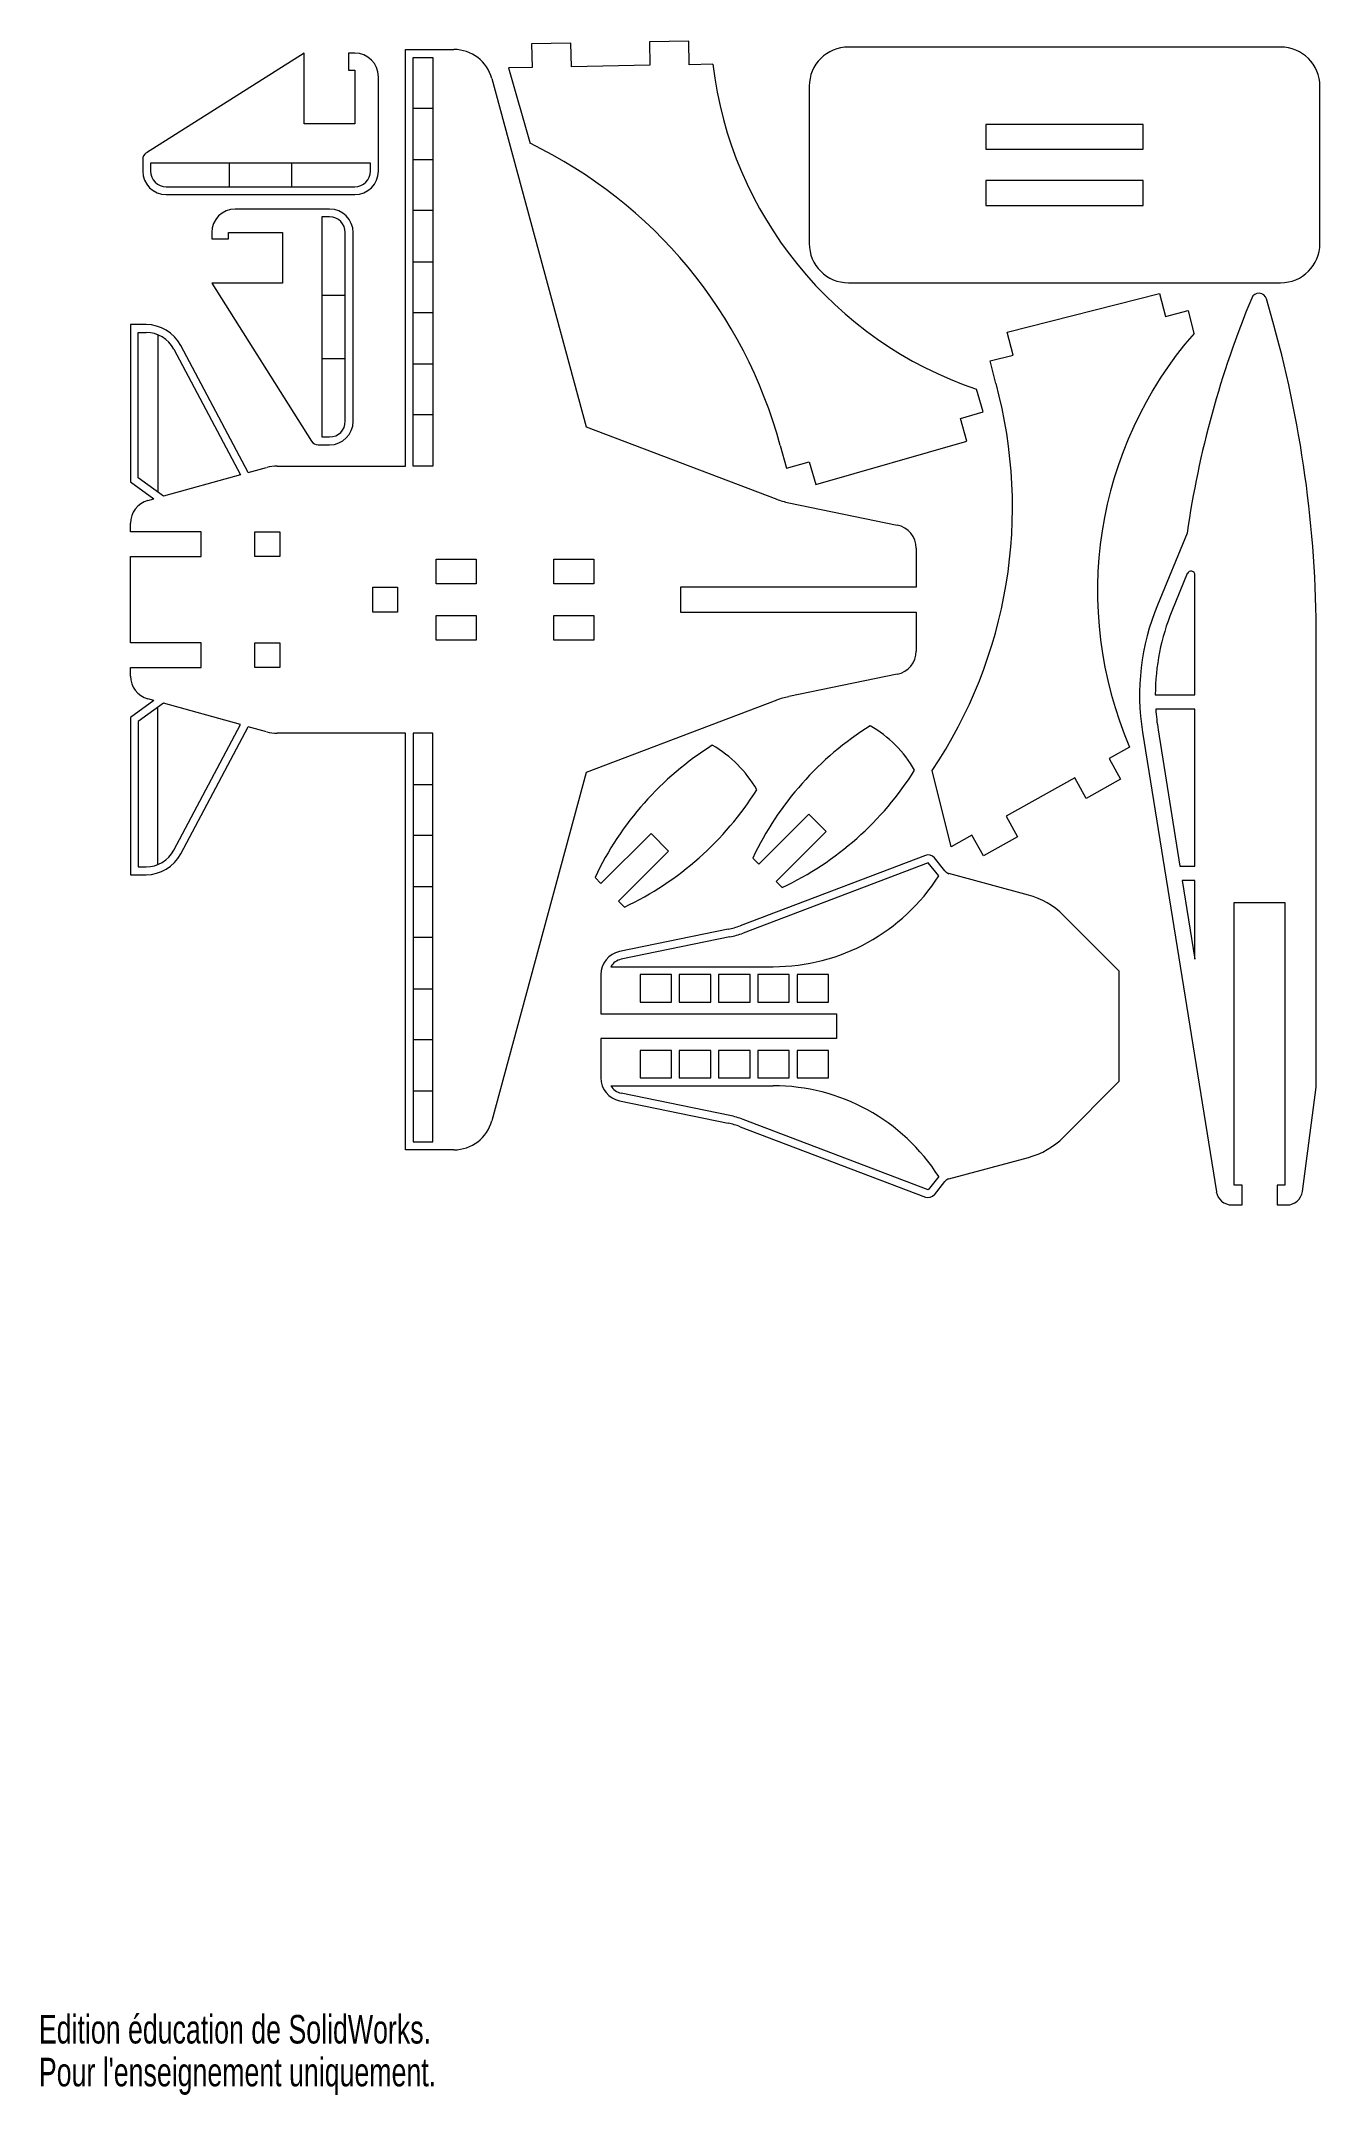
# Model space of a CAD drawing. Header units: millimetres. Extents: x 0 to 163, y 0 to 261.
import ezdxf

# ---------------------------------------------------------------- set-up
doc = ezdxf.new("R2010")
doc.units = ezdxf.units.MM
doc.styles.add('SLDTEXTSTYLE0', font='TXT', dxfattribs={"width": 0.7})

msp = doc.modelspace()

# ---------------------------------------------------------------- linework, layer by layer
at = {"color": 7, "linetype": 'Continuous', "lineweight": 15}
for p, q in [((33.76, 259.75), (13.68, 247.05)), ((33.76, 250.75), (33.76, 259.75)), ((39.41, 259.75), (39.41, 257.6)), ((40.21, 259.75), (39.41, 259.75)), ((46.65, 207.21), (46.65, 260.21)), ((46.65, 260.21), (52.82, 260.21)), ((47.65, 259.21), (50.15, 259.21)), ((47.65, 207.21), (47.65, 259.21)), ((50.15, 259.21), (50.15, 207.21)), ((67.71, 261.02), (62.71, 260.94)), ((62.71, 260.94), (62.77, 257.94)), ((67.77, 258.02), (67.71, 261.02)), ((82.71, 261.28), (77.71, 261.2)), ((77.71, 261.2), (77.76, 258.2)), ((82.76, 258.28), (82.71, 261.28)), ((158.04, 260.53), (103.04, 260.53)), ((39.41, 257.6), (40.21, 257.6)), ((40.21, 257.6), (40.21, 250.75)), ((43.21, 244.75), (43.21, 256.75)), ((57.65, 256.51), (69.65, 212.21)), ((62.77, 257.94), (59.77, 257.88)), ((59.77, 257.88), (62.52, 248.27)), ((77.76, 258.2), (67.77, 258.02)), ((85.76, 258.34), (82.76, 258.28)), ((98.04, 255.53), (98.04, 235.53)), ((163.04, 235.53), (163.04, 255.53)), ((50.15, 252.71), (47.65, 252.71)), ((40.21, 250.75), (33.76, 250.75)), ((140.54, 250.68), (120.54, 250.68)), ((120.54, 250.68), (120.54, 247.53)), ((140.54, 247.53), (140.54, 250.68)), ((13.21, 246.2), (13.21, 244.75)), ((14.21, 245.75), (14.21, 244.75)), ((42.21, 245.75), (14.21, 245.75)), ((24.21, 245.75), (24.21, 242.75)), ((32.21, 242.75), (32.21, 245.75)), ((42.21, 244.75), (42.21, 245.75)), ((47.65, 246.21), (50.15, 246.21)), ((120.54, 247.53), (140.54, 247.53)), ((140.54, 243.53), (120.54, 243.53)), ((120.54, 243.53), (120.54, 240.38)), ((140.54, 240.38), (140.54, 243.53)), ((16.21, 242.75), (40.21, 242.75)), ((16.21, 241.75), (40.21, 241.75)), ((37, 239.91), (25, 239.91)), ((37, 238.91), (36, 238.91)), ((36, 238.91), (36, 210.91)), ((50.15, 239.71), (47.65, 239.71)), ((120.54, 240.38), (140.54, 240.38)), ((22, 236.91), (22, 236.11)), ((22, 236.11), (24.15, 236.11)), ((24.15, 236.11), (24.15, 236.91)), ((24.15, 236.91), (31, 236.91)), ((31, 236.91), (31, 230.46)), ((39, 212.91), (39, 236.91)), ((40, 212.91), (40, 236.91)), ((47.65, 233.21), (50.15, 233.21)), ((22, 230.46), (34.7, 210.38)), ((31, 230.46), (22, 230.46)), ((103.04, 230.53), (158.04, 230.53)), ((39, 228.91), (36, 228.91)), ((123.24, 224.25), (142.63, 229.16)), ((142.63, 229.16), (143.37, 226.26)), ((156.84, 226.38), (156.24, 228.48)), ((11.65, 225.21), (11.65, 205.21)), ((13.64, 225.21), (11.65, 225.21)), ((50.15, 226.71), (47.65, 226.71)), ((143.37, 226.26), (146.28, 226.99)), ((146.28, 226.99), (147.01, 224.09)), ((12.65, 224.21), (13.64, 224.21)), ((12.65, 205.72), (12.65, 224.21)), ((15.15, 223.91), (15.15, 203.91)), ((26.65, 206.37), (18.06, 222.55)), ((123.98, 221.34), (123.24, 224.25)), ((17.18, 222.08), (25.66, 206.1)), ((36, 220.91), (39, 220.91)), ((47.65, 220.21), (50.15, 220.21)), ((121.07, 220.6), (123.98, 221.34)), ((121.81, 217.7), (121.07, 220.6)), ((120.16, 214.1), (119.33, 216.99)), ((50.15, 213.71), (47.65, 213.71)), ((69.65, 212.21), (93.9, 202.99)), ((117.28, 213.28), (120.16, 214.1)), ((118.1, 210.39), (117.28, 213.28)), ((35.55, 209.91), (37, 209.91)), ((36, 210.91), (37, 210.91)), ((94.34, 209.82), (95.17, 206.94)), ((98.88, 204.88), (118.1, 210.39)), ((26.65, 206.37), (28.99, 207.02)), ((30.33, 207.21), (46.65, 207.21)), ((50.15, 207.21), (47.65, 207.21)), ((95.17, 206.94), (98.05, 207.76)), ((98.05, 207.76), (98.88, 204.88)), ((11.65, 205.21), (14.65, 203.04)), ((15.88, 203.38), (12.65, 205.72)), ((25.66, 206.1), (15.88, 203.38)), ((13.85, 202.82), (14.65, 203.04)), ((95.43, 202.55), (109.25, 199.7)), ((11.65, 198.86), (11.65, 199.93)), ((20.65, 198.86), (11.65, 198.86)), ((20.65, 195.71), (20.65, 198.86)), ((27.5, 198.86), (30.65, 198.86)), ((27.5, 195.71), (27.5, 198.86)), ((30.65, 198.86), (30.65, 195.71)), ((146.13, 198.69), (142.35, 189.51)), ((111.65, 196.76), (111.65, 191.78)), ((11.65, 184.71), (11.65, 195.71)), ((11.65, 195.71), (20.65, 195.71)), ((30.65, 195.71), (27.5, 195.71)), ((50.55, 195.36), (55.65, 195.36)), ((50.55, 192.21), (50.55, 195.36)), ((55.65, 195.36), (55.65, 192.21)), ((65.55, 195.36), (70.65, 195.36)), ((65.55, 192.21), (65.55, 195.36)), ((70.65, 195.36), (70.65, 192.21)), ((146.16, 193.53), (144.2, 188.75)), ((42.5, 188.63), (42.5, 191.78)), ((42.5, 191.78), (45.65, 191.78)), ((45.65, 191.78), (45.65, 188.63)), ((55.65, 192.21), (50.55, 192.21)), ((70.65, 192.21), (65.55, 192.21)), ((111.65, 191.78), (81.65, 191.78)), ((81.65, 191.78), (81.65, 188.63)), ((147.13, 178.08), (147.13, 193.34)), ((45.65, 188.63), (42.5, 188.63)), ((50.55, 185.06), (50.55, 188.21)), ((50.55, 188.21), (55.65, 188.21)), ((55.65, 188.21), (55.65, 185.06)), ((65.55, 185.06), (65.55, 188.21)), ((65.55, 188.21), (70.65, 188.21)), ((70.65, 188.21), (70.65, 185.06)), ((81.65, 188.63), (111.65, 188.63)), ((111.65, 188.63), (111.65, 183.65)), ((20.65, 184.71), (11.65, 184.71)), ((20.65, 181.56), (20.65, 184.71)), ((27.5, 181.56), (27.5, 184.71)), ((27.5, 184.71), (30.65, 184.71)), ((30.65, 184.71), (30.65, 181.56)), ((55.65, 185.06), (50.55, 185.06)), ((70.65, 185.06), (65.55, 185.06)), ((162.58, 128.19), (162.58, 185.28)), ((11.65, 180.49), (11.65, 181.56)), ((11.65, 181.56), (20.65, 181.56)), ((30.65, 181.56), (27.5, 181.56)), ((109.25, 180.71), (95.43, 177.87)), ((142.09, 178.08), (147.13, 178.08)), ((14.65, 177.37), (11.65, 175.21)), ((11.65, 175.21), (11.65, 155.21)), ((15.88, 177.03), (12.65, 174.7)), ((14.65, 177.37), (13.85, 177.6)), ((15.15, 156.5), (15.15, 176.5)), ((25.66, 174.31), (15.88, 177.03)), ((93.9, 177.42), (69.65, 168.21)), ((147.13, 176.28), (142.15, 176.28)), ((147.13, 156.28), (147.13, 176.28)), ((12.65, 174.7), (12.65, 156.21)), ((17.18, 158.33), (25.66, 174.31)), ((18.06, 157.86), (26.65, 174.04)), ((28.99, 173.39), (26.65, 174.04)), ((46.65, 173.21), (30.33, 173.21)), ((46.65, 120.21), (46.65, 173.21)), ((50.15, 173.21), (47.65, 173.21)), ((47.65, 173.21), (47.65, 121.21)), ((50.15, 121.21), (50.15, 173.21)), ((140.47, 173.33), (149.86, 114.87)), ((142.44, 173.65), (145.23, 156.28)), ((138.82, 171.46), (136.2, 169.99)), ((136.2, 169.99), (137.66, 167.37)), ((69.65, 168.21), (57.65, 123.9)), ((116.12, 158.76), (113.67, 168.46)), ((131.83, 167.55), (123.11, 162.67)), ((133.3, 164.93), (131.83, 167.55)), ((137.66, 167.37), (133.3, 164.93)), ((47.65, 166.71), (50.15, 166.71)), ((91.63, 156.57), (97.99, 162.93)), ((97.99, 162.93), (100.22, 160.71)), ((123.11, 162.67), (124.57, 160.05)), ((50.15, 160.21), (47.65, 160.21)), ((71.54, 154.09), (77.91, 160.45)), ((77.91, 160.45), (80.13, 158.22)), ((100.22, 160.71), (93.85, 154.34)), ((118.74, 160.23), (116.12, 158.76)), ((120.21, 157.61), (118.74, 160.23)), ((124.57, 160.05), (120.21, 157.61)), ((80.13, 158.22), (73.77, 151.86)), ((112.83, 157.67), (89.26, 148.72)), ((90.87, 157.33), (91.63, 156.57)), ((115.31, 155.69), (113.97, 157.36)), ((11.65, 155.21), (13.64, 155.21)), ((12.65, 156.21), (13.64, 156.21)), ((70.78, 154.84), (71.54, 154.09)), ((113.19, 156.74), (89.62, 147.78)), ((93.85, 154.34), (94.61, 153.59)), ((114.53, 155.06), (113.19, 156.74)), ((125.93, 152.63), (115.83, 155.35)), ((145.23, 156.28), (147.13, 156.28)), ((145.52, 154.48), (147.13, 144.48)), ((147.13, 154.48), (145.52, 154.48)), ((147.13, 144.48), (147.13, 154.48)), ((47.65, 153.71), (50.15, 153.71)), ((73.77, 151.86), (74.52, 151.1)), ((152.13, 151.69), (158.58, 151.69)), ((152.13, 115.69), (152.13, 151.69)), ((158.58, 151.69), (158.58, 115.69)), ((137.51, 142.93), (130.4, 150.04)), ((50.15, 147.21), (47.65, 147.21)), ((87.73, 148.27), (73.91, 145.43)), ((87.93, 147.29), (74.11, 144.45)), ((71.51, 142.49), (71.51, 137.51)), ((72.79, 143.51), (93.45, 143.51)), ((80.51, 142.51), (76.51, 142.51)), ((76.51, 142.51), (76.51, 139.01)), ((80.51, 139.01), (80.51, 142.51)), ((85.51, 142.51), (81.51, 142.51)), ((81.51, 142.51), (81.51, 139.01)), ((85.51, 139.01), (85.51, 142.51)), ((90.51, 142.51), (86.51, 142.51)), ((86.51, 142.51), (86.51, 139.01)), ((90.51, 139.01), (90.51, 142.51)), ((95.51, 142.51), (91.51, 142.51)), ((91.51, 142.51), (91.51, 139.01)), ((95.51, 139.01), (95.51, 142.51)), ((100.51, 142.51), (96.51, 142.51)), ((96.51, 142.51), (96.51, 139.01)), ((100.51, 139.01), (100.51, 142.51)), ((137.51, 128.93), (137.51, 142.93)), ((47.65, 140.71), (50.15, 140.71)), ((76.51, 139.01), (80.51, 139.01)), ((81.51, 139.01), (85.51, 139.01)), ((86.51, 139.01), (90.51, 139.01)), ((91.51, 139.01), (95.51, 139.01)), ((96.51, 139.01), (100.51, 139.01)), ((71.51, 137.51), (101.51, 137.51)), ((101.51, 137.51), (101.51, 134.36)), ((50.15, 134.21), (47.65, 134.21)), ((71.51, 134.36), (71.51, 129.38)), ((101.51, 134.36), (71.51, 134.36)), ((80.51, 132.86), (76.51, 132.86)), ((76.51, 132.86), (76.51, 129.36)), ((80.51, 129.36), (80.51, 132.86)), ((85.51, 132.86), (81.51, 132.86)), ((81.51, 132.86), (81.51, 129.36)), ((85.51, 129.36), (85.51, 132.86)), ((90.51, 132.86), (86.51, 132.86)), ((86.51, 132.86), (86.51, 129.36)), ((90.51, 129.36), (90.51, 132.86)), ((95.51, 132.86), (91.51, 132.86)), ((91.51, 132.86), (91.51, 129.36)), ((95.51, 129.36), (95.51, 132.86)), ((100.51, 132.86), (96.51, 132.86)), ((96.51, 132.86), (96.51, 129.36)), ((100.51, 129.36), (100.51, 132.86)), ((72.79, 128.36), (93.45, 128.36)), ((76.51, 129.36), (80.51, 129.36)), ((81.51, 129.36), (85.51, 129.36)), ((86.51, 129.36), (90.51, 129.36)), ((91.51, 129.36), (95.51, 129.36)), ((96.51, 129.36), (100.51, 129.36)), ((130.4, 121.82), (137.51, 128.93)), ((160.81, 114.92), (162.58, 128.19)), ((47.65, 127.71), (50.15, 127.71)), ((73.91, 126.44), (87.73, 123.59)), ((87.93, 124.57), (74.11, 127.42)), ((89.26, 123.15), (112.83, 114.19)), ((113.19, 115.13), (89.62, 124.08)), ((47.65, 121.21), (50.15, 121.21)), ((52.82, 120.21), (46.65, 120.21)), ((115.83, 116.52), (125.93, 119.24)), ((114.53, 116.8), (113.19, 115.13)), ((113.97, 114.5), (115.31, 116.18)), ((153.13, 115.69), (152.13, 115.69)), ((153.13, 113.19), (153.13, 115.69)), ((157.58, 115.69), (157.58, 113.19)), ((158.58, 115.69), (157.58, 115.69)), ((151.83, 113.19), (153.13, 113.19)), ((157.58, 113.19), (158.83, 113.19))]:
    msp.add_line(p, q, dxfattribs=at)
for centre, radius, start, end in [((40.21, 256.75), 3, 0, 90), ((52.82, 255.21), 5, 15.1541, 90), ((103.04, 255.53), 5, 90, 180), ((158.04, 255.53), 5, 0, 90), ((135.4, 264.33), 50, 186.8905, 251.2568), ((36.4, 194.26), 60, 15.0335, 64.1862), ((14.21, 246.2), 1, 122.3176, 180), ((16.21, 244.75), 3, 180, 270), ((16.21, 244.75), 2, 180, 270), ((40.21, 244.75), 2, 270, 0), ((40.21, 244.75), 3, 270, 0), ((25, 236.91), 3, 90, 180), ((37, 236.91), 3, 0, 90), ((37, 236.91), 2, 0, 90), ((103.04, 235.53), 5, 180, 270), ((158.04, 235.53), 5, 270, 0), ((269.83, 180.73), 125, 157.491, 171.741), ((155.28, 228.2), 1, 15.9026, 157.491), ((13.64, 220.21), 5, 27.9671, 90), ((12.58, 185.28), 150, 0, 15.9026), ((13.64, 220.21), 4, 27.9671, 90), ((184.73, 191.26), 50, 138.9625, 203.3288), ((63.91, 201.98), 60, 326.0331, 15.1858), ((37, 212.91), 2, 270, 0), ((37, 212.91), 3, 270, 0), ((35.55, 210.91), 1, 212.3176, 270), ((30.33, 202.21), 5, 90, 105.5241), ((14.65, 199.93), 3, 105.5241, 180), ((97.45, 212.34), 10, 249.1932, 258.3664), ((108.65, 196.76), 3, 0, 78.3664), ((146.63, 193.34), 0.5, 0, 157.6199), ((170.09, 178.09), 30, 157.6199, 189.1229), ((170.09, 178.09), 28, 157.6199, 180.0122), ((108.65, 183.65), 3, 281.6336, 0), ((14.65, 180.49), 3, 180, 254.4759), ((97.45, 168.07), 10, 101.6336, 110.8068), ((170.09, 178.09), 28, 183.6981, 189.1229), ((30.33, 178.21), 5, 254.4759, 270), ((127.06, 140.29), 40, 122.1205, 154.7867), ((98.4, 161.11), 15, 29.534, 60.466), ((106.97, 137.8), 40, 122.1205, 154.7867), ((78.31, 158.63), 15, 29.534, 60.466), ((77.57, 189.77), 40, 295.2133, 327.8795), ((57.49, 187.29), 40, 295.2133, 327.8795), ((13.64, 160.21), 4, 270, 332.0329), ((13.64, 160.21), 5, 270, 332.0329), ((113.19, 156.74), 1, 38.6598, 110.8068), ((93.45, 168.51), 25, 270, 327.4689), ((116.09, 156.31), 1, 218.6598, 254.9315), ((123.33, 142.97), 10, 45, 74.9315), ((85.71, 158.07), 10, 281.6336, 290.8068), ((85.71, 158.07), 11, 281.6336, 290.8068), ((74.51, 142.49), 3, 101.6336, 180), ((74.51, 142.49), 2, 101.6336, 149.327), ((74.51, 129.38), 3, 180, 258.3664), ((74.51, 129.38), 2, 210.673, 258.3664), ((93.45, 103.36), 25, 32.5311, 90), ((52.82, 125.21), 5, 270, 344.8459), ((85.71, 113.8), 10, 69.1932, 78.3664), ((85.71, 113.8), 11, 69.1932, 78.3664), ((123.33, 128.89), 10, 285.0685, 315), ((116.09, 115.55), 1, 105.0685, 141.3402), ((113.19, 115.13), 1, 249.1932, 321.3402), ((151.83, 115.19), 2, 189.1229, 270), ((158.83, 115.19), 2, 270, 352.4054)]:
    msp.add_arc(centre, radius, start, end, dxfattribs=at)

# ---------------------------------------------------------------- texts
at = {"color": 7, "linetype": 'Continuous', "char_height": 3.633, "attachment_point": 1, "style": 'SLDTEXTSTYLE0'}
for s, insert in [('Edition éducation de SolidWorks.', (0, 10.13)), ("Pour l'enseignement uniquement.", (0, 4.68))]:
    msp.add_mtext(s, dxfattribs=dict(at, insert=insert))

doc.saveas('drawing.dxf')
